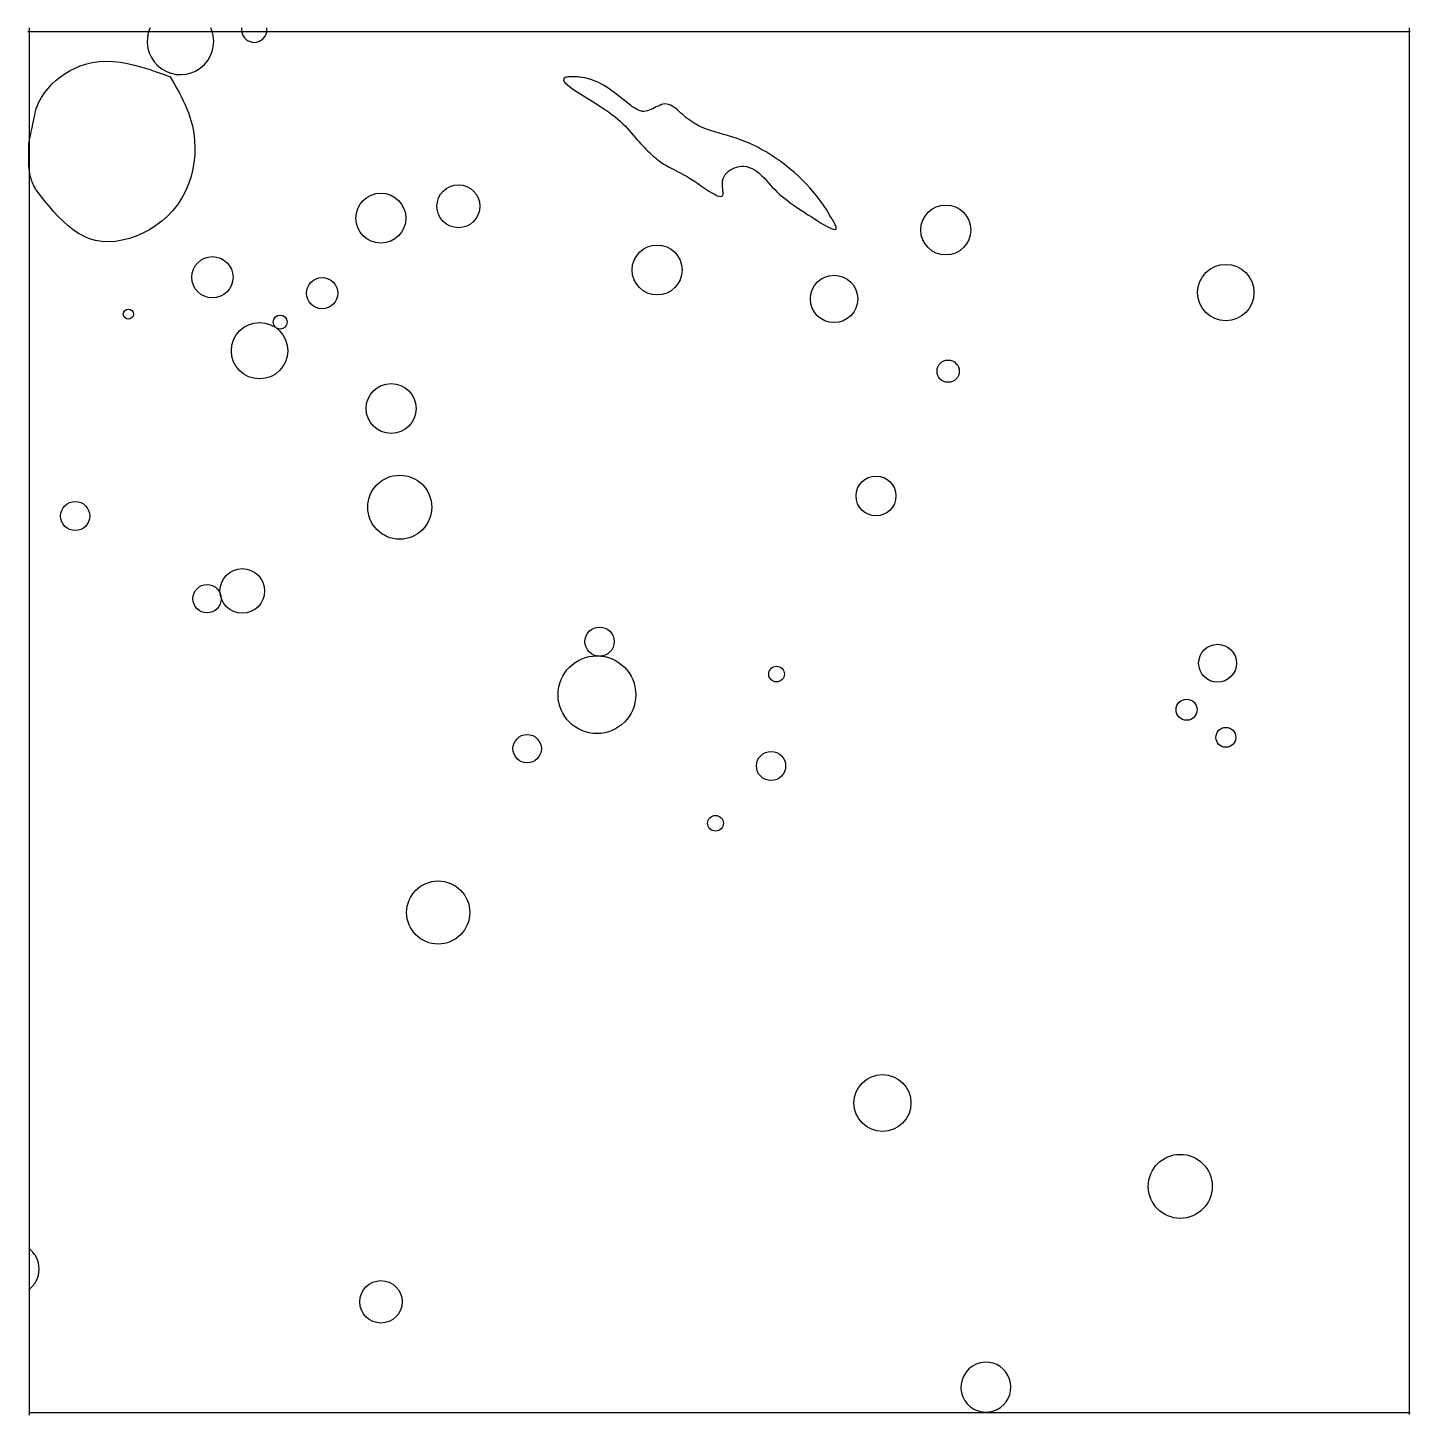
# Model space of a CAD drawing. Extents: x 12.046 to 13.031, y 2.547 to 3.536.
import ezdxf

# ---------------------------------------------------------------- set-up
doc = ezdxf.new("R2010")
doc.units = 0
for name, color, linetype in [('LAYER1', 7, 'CONTINUOUS'), ('LAYER10', 1, 'CONTINUOUS'), ('LAYER12', 5, 'CONTINUOUS')]:
    doc.layers.add(name, color=color, linetype=linetype)

msp = doc.modelspace()

# ---------------------------------------------------------------- linework, layer by layer
at = {"layer": 'LAYER1', "color": 7, "linetype": 'CONTINUOUS'}
msp.add_lwpolyline([(12.6167, 3.4031), (12.6147, 3.4064), (12.6126, 3.4097), (12.6104, 3.4128), (12.608, 3.4159), (12.6056, 3.4189), (12.603, 3.4219), (12.6004, 3.4247), (12.5977, 3.4275), (12.5948, 3.4302), (12.5919, 3.4328), (12.589, 3.4353), (12.5859, 3.4378), (12.5832, 3.4399), (12.5804, 3.4419), (12.5776, 3.4438), (12.5747, 3.4457), (12.5718, 3.4475), (12.5688, 3.4491), (12.5659, 3.4508), (12.5628, 3.4523), (12.5598, 3.4537), (12.5567, 3.455), (12.5535, 3.4562), (12.5504, 3.4573), (12.5474, 3.4583), (12.5443, 3.4592), (12.5413, 3.46), (12.5382, 3.4609), (12.5352, 3.4618), (12.5322, 3.4627), (12.5292, 3.4638), (12.5263, 3.465), (12.5233, 3.4664), (12.5205, 3.468), (12.5177, 3.4698), (12.5149, 3.4719), (12.5136, 3.4729), (12.5124, 3.4741), (12.5111, 3.4752), (12.5099, 3.4763), (12.5086, 3.4774), (12.5074, 3.4784), (12.5061, 3.4794), (12.5049, 3.4802), (12.5036, 3.4808), (12.5023, 3.4813), (12.501, 3.4816), (12.4997, 3.4817), (12.4985, 3.4815), (12.4973, 3.4812), (12.496, 3.4807), (12.4948, 3.4802), (12.4935, 3.4796), (12.4923, 3.4789), (12.491, 3.4783), (12.4897, 3.4777), (12.4885, 3.4772), (12.4872, 3.4768), (12.4859, 3.4765), (12.4847, 3.4764), (12.4838, 3.4764), (12.4829, 3.4766), (12.482, 3.4768), (12.4812, 3.4771), (12.4803, 3.4775), (12.4795, 3.4779), (12.4786, 3.4784), (12.4778, 3.4789), (12.477, 3.4794), (12.4761, 3.48), (12.4753, 3.4806), (12.4745, 3.4812), (12.4717, 3.4834), (12.469, 3.4856), (12.4663, 3.4878), (12.4636, 3.4898), (12.4609, 3.4918), (12.4582, 3.4936), (12.4554, 3.4953), (12.4524, 3.4969), (12.4494, 3.4982), (12.4461, 3.4993), (12.4427, 3.5002), (12.439, 3.5008), (12.438, 3.5009), (12.4371, 3.501), (12.4361, 3.501), (12.4351, 3.5011), (12.4342, 3.5011), (12.4333, 3.5011), (12.4324, 3.5011), (12.4316, 3.501), (12.4308, 3.501), (12.4301, 3.5009), (12.4295, 3.5008), (12.4289, 3.5006), (12.4276, 3.4998), (12.4274, 3.4986), (12.4284, 3.4971), (12.4302, 3.4953), (12.4328, 3.4933), (12.436, 3.4911), (12.4397, 3.4887), (12.4436, 3.4862), (12.4478, 3.4836), (12.4519, 3.481), (12.4558, 3.4785), (12.4595, 3.476), (12.4619, 3.4742), (12.4641, 3.4725), (12.4661, 3.4708), (12.4679, 3.4692), (12.4697, 3.4676), (12.4713, 3.466), (12.4728, 3.4644), (12.4742, 3.4628), (12.4756, 3.4612), (12.4771, 3.4595), (12.4785, 3.4579), (12.48, 3.4562), (12.4811, 3.4549), (12.4823, 3.4536), (12.4835, 3.4523), (12.4848, 3.4509), (12.486, 3.4496), (12.4873, 3.4483), (12.4886, 3.447), (12.49, 3.4458), (12.4913, 3.4446), (12.4926, 3.4435), (12.494, 3.4424), (12.4953, 3.4413), (12.4971, 3.4401), (12.499, 3.4389), (12.5008, 3.4378), (12.5027, 3.4367), (12.5046, 3.4357), (12.5066, 3.4347), (12.5087, 3.4336), (12.5109, 3.4325), (12.5131, 3.4312), (12.5155, 3.4299), (12.518, 3.4284), (12.5207, 3.4267), (12.5228, 3.4252), (12.525, 3.4237), (12.5272, 3.4222), (12.5294, 3.4207), (12.5315, 3.4194), (12.5335, 3.4181), (12.5354, 3.4171), (12.537, 3.4163), (12.5385, 3.4159), (12.5396, 3.4158), (12.5405, 3.4161), (12.541, 3.4169), (12.5411, 3.4175), (12.5411, 3.4181), (12.5411, 3.4188), (12.541, 3.4196), (12.5409, 3.4204), (12.5409, 3.4213), (12.5408, 3.4222), (12.5407, 3.4232), (12.5406, 3.4242), (12.5406, 3.4251), (12.5407, 3.4261), (12.5408, 3.427), (12.5412, 3.4286), (12.5419, 3.4301), (12.5427, 3.4314), (12.5438, 3.4327), (12.545, 3.4338), (12.5463, 3.4347), (12.5478, 3.4355), (12.5493, 3.4362), (12.5509, 3.4367), (12.5525, 3.4371), (12.5541, 3.4373), (12.5557, 3.4373), (12.5578, 3.4371), (12.5598, 3.4365), (12.5618, 3.4357), (12.5636, 3.4347), (12.5654, 3.4335), (12.5671, 3.4321), (12.5687, 3.4306), (12.5703, 3.429), (12.5718, 3.4274), (12.5733, 3.4257), (12.5747, 3.4241), (12.5761, 3.4225), (12.5779, 3.4207), (12.5796, 3.4189), (12.5814, 3.4173), (12.5831, 3.4158), (12.585, 3.4143), (12.5869, 3.4128), (12.5889, 3.4113), (12.5911, 3.4098), (12.5934, 3.4082), (12.5959, 3.4065), (12.5986, 3.4048), (12.6016, 3.4028), (12.6038, 3.4014), (12.606, 3.4), (12.6083, 3.3985), (12.6106, 3.3971), (12.6127, 3.3958), (12.6148, 3.3946), (12.6167, 3.3937), (12.6184, 3.3929), (12.6198, 3.3924), (12.6208, 3.3923), (12.6216, 3.3925), (12.6218, 3.3931), (12.6218, 3.3936), (12.6217, 3.3942), (12.6215, 3.3948), (12.6211, 3.3956), (12.6207, 3.3964), (12.6203, 3.3972), (12.6198, 3.3982), (12.6192, 3.3991), (12.6186, 3.4001), (12.618, 3.4011), (12.6173, 3.4021), (12.6167, 3.4031)], dxfattribs=at)
for centre, radius in [((12.3525, 3.4088), 0.0153), ((12.2973, 3.4004), 0.0178), ((12.6998, 3.3919), 0.0178), ((12.4941, 3.3634), 0.0178), ((12.1772, 3.3582), 0.0147), ((12.8993, 3.3473), 0.0201), ((12.2554, 3.3469), 0.0112), ((12.6202, 3.3428), 0.0169), ((12.1173, 3.332), 0.0036), ((12.2108, 3.3059), 0.0201), ((12.2255, 3.3263), 0.005), ((12.7015, 3.2913), 0.0079), ((12.3045, 3.2647), 0.0178), ((12.3107, 3.1944), 0.0228), ((12.6501, 3.2024), 0.0142), ((12.0794, 3.1881), 0.0104), ((12.1985, 3.1347), 0.0159), ((12.1734, 3.1292), 0.0101), ((12.4531, 3.0986), 0.0104), ((12.8935, 3.0832), 0.0135), ((12.4512, 3.0608), 0.0277), ((12.5792, 3.0755), 0.0056), ((12.8714, 3.0501), 0.0075), ((12.8994, 3.0304), 0.0071), ((12.4015, 3.0223), 0.0101), ((12.5753, 3.01), 0.0104), ((12.5357, 2.9692), 0.0056), ((12.3381, 2.9056), 0.0225), ((12.6547, 2.7699), 0.0203), ((12.8669, 2.7105), 0.0228), ((12.2973, 2.6282), 0.0151)]:
    msp.add_circle(centre, radius, dxfattribs=at)
for centre, radius, start, end in [((12.1544, 3.5263), 0.0237, 155.9898, 9.3243), ((12.1544, 3.5263), 0.0237, 155.9898, 170.6755), ((12.1544, 3.5263), 0.0237, 9.3242, 24.0094), ((12.1544, 3.5263), 0.0237, 9.3242, 24.0094), ((12.207, 3.5347), 0.0091, 172.1245, -149.7527), ((12.207, 3.5347), 0.0091, 172.1245, -30.2434), ((12.207, 3.5347), 0.0091, -30.2443, 7.8738), ((12.207, 3.5347), 0.0091, -30.2443, 7.8738), ((12.0354, 2.6516), 0.0183, 28.1742, 53.2546), ((12.0354, 2.6516), 0.0183, -28.1867, 28.1754), ((12.0354, 2.6516), 0.0183, -53.2534, -28.1867), ((12.7284, 2.5674), 0.0178, 82.7832, -116.7436), ((12.7284, 2.5674), 0.0178, -63.2539, 82.7827), ((12.7284, 2.5674), 0.0178, -116.7433, -63.2532)]:
    msp.add_arc(centre, radius, start, end, dxfattribs=at)
at = {"layer": 'LAYER10', "color": 1, "linetype": 'CONTINUOUS'}
for points in [[(12.0515, 3.4779), (12.0515, 3.4781), (12.0516, 3.4782), (12.0516, 3.4783), (12.0517, 3.4784), (12.0517, 3.4785), (12.0517, 3.4787), (12.0518, 3.4788), (12.0518, 3.4789), (12.0519, 3.479), (12.0519, 3.4791), (12.052, 3.4793), (12.052, 3.4794), (12.0535, 3.4829), (12.0554, 3.4864), (12.0576, 3.4897), (12.0601, 3.4928), (12.0628, 3.4958), (12.0658, 3.4986), (12.069, 3.5011), (12.0723, 3.5034), (12.0758, 3.5055), (12.0793, 3.5073), (12.083, 3.5089), (12.0867, 3.5101), (12.0916, 3.5113), (12.0966, 3.512), (12.1016, 3.5122), (12.1066, 3.512), (12.1116, 3.5114), (12.1167, 3.5105), (12.1217, 3.5094), (12.1268, 3.508), (12.1319, 3.5064), (12.137, 3.5047), (12.1421, 3.5029), (12.1472, 3.5011)], [(12.1472, 3.5011), (12.1488, 3.4982), (12.1504, 3.4954), (12.1519, 3.4926), (12.1535, 3.4898), (12.1549, 3.4869), (12.1563, 3.484), (12.1577, 3.4811), (12.1589, 3.4782), (12.1601, 3.4753), (12.1611, 3.4722), (12.1621, 3.4692), (12.1629, 3.4661), (12.1639, 3.461), (12.1645, 3.4557), (12.1647, 3.4504), (12.1646, 3.4451), (12.164, 3.4397), (12.1631, 3.4344), (12.1618, 3.4292), (12.16, 3.4241), (12.1578, 3.4191), (12.1552, 3.4144), (12.1522, 3.4098), (12.1488, 3.4055), (12.1451, 3.4017), (12.1412, 3.3982), (12.1369, 3.395), (12.1324, 3.3921), (12.1277, 3.3896), (12.1229, 3.3875), (12.118, 3.3858), (12.113, 3.3846), (12.1081, 3.3838), (12.1032, 3.3835), (12.0984, 3.3837), (12.0938, 3.3845), (12.0896, 3.3857), (12.0856, 3.3874), (12.0818, 3.3895), (12.078, 3.392), (12.0745, 3.3948), (12.071, 3.3979), (12.0676, 3.4013), (12.0643, 3.4049), (12.061, 3.4086), (12.0578, 3.4125), (12.0546, 3.4164), (12.0515, 3.4204)], [(12.0463, 3.4533), (12.0469, 3.4562), (12.0475, 3.4591), (12.0481, 3.4619), (12.0487, 3.4646), (12.0492, 3.4672), (12.0497, 3.4695), (12.0502, 3.4717), (12.0506, 3.4736), (12.0509, 3.4752), (12.0512, 3.4765), (12.0514, 3.4774), (12.0515, 3.4779), (12.0515, 3.478), (12.0515, 3.478), (12.0515, 3.478), (12.0515, 3.4781), (12.0515, 3.4781), (12.0515, 3.4781), (12.0515, 3.478), (12.0515, 3.478), (12.0515, 3.478), (12.0515, 3.478), (12.0515, 3.478), (12.0515, 3.4779)], [(12.0463, 3.4529), (12.0463, 3.4529), (12.0463, 3.453), (12.0463, 3.453), (12.0463, 3.453), (12.0463, 3.4531), (12.0463, 3.4531), (12.0463, 3.4531), (12.0463, 3.4532), (12.0463, 3.4532), (12.0463, 3.4533), (12.0463, 3.4533), (12.0463, 3.4533), (12.0463, 3.4536), (12.0463, 3.4538), (12.0463, 3.454), (12.0463, 3.4541), (12.0463, 3.4541), (12.0463, 3.4541), (12.0463, 3.454), (12.0463, 3.4539), (12.0463, 3.4538), (12.0463, 3.4537), (12.0463, 3.4535), (12.0463, 3.4533)], [(12.0463, 3.4533), (12.0463, 3.4533), (12.0463, 3.4533), (12.0463, 3.4533), (12.0463, 3.4533), (12.0463, 3.4533), (12.0463, 3.4533), (12.0463, 3.4533), (12.0463, 3.4533), (12.0463, 3.4533), (12.0463, 3.4533), (12.0463, 3.4533), (12.0463, 3.4533), (12.0463, 3.4533), (12.0463, 3.4533), (12.0463, 3.4533), (12.0463, 3.4533), (12.0463, 3.4533), (12.0463, 3.4533), (12.0463, 3.4533), (12.0463, 3.4533), (12.0463, 3.4533), (12.0463, 3.4533), (12.0463, 3.4533), (12.0463, 3.4533)], [(12.0463, 3.4377), (12.0463, 3.4394), (12.0463, 3.4412), (12.0463, 3.4428), (12.0463, 3.4445), (12.0463, 3.446), (12.0463, 3.4475), (12.0463, 3.4488), (12.0463, 3.45), (12.0463, 3.451), (12.0463, 3.4518), (12.0463, 3.4525), (12.0463, 3.4529), (12.0463, 3.453), (12.0463, 3.453), (12.0463, 3.453), (12.0463, 3.4531), (12.0463, 3.4531), (12.0463, 3.4531), (12.0463, 3.4531), (12.0463, 3.453), (12.0463, 3.453), (12.0463, 3.453), (12.0463, 3.4529), (12.0463, 3.4529)], [(12.0515, 3.4204), (12.0511, 3.4211), (12.0508, 3.4218), (12.0504, 3.4225), (12.0501, 3.4232), (12.0498, 3.4239), (12.0494, 3.4247), (12.0491, 3.4254), (12.0488, 3.4261), (12.0485, 3.4268), (12.0483, 3.4275), (12.048, 3.4283), (12.0478, 3.429), (12.0476, 3.4297), (12.0474, 3.4304), (12.0473, 3.4311), (12.0471, 3.4318), (12.047, 3.4326), (12.0469, 3.4333), (12.0468, 3.434), (12.0467, 3.4347), (12.0466, 3.4355), (12.0465, 3.4362), (12.0464, 3.4369), (12.0463, 3.4377)], [(12.0463, 3.4377), (12.0463, 3.4377), (12.0463, 3.4377), (12.0463, 3.4377), (12.0463, 3.4377), (12.0463, 3.4377), (12.0463, 3.4377), (12.0463, 3.4377), (12.0463, 3.4377), (12.0463, 3.4377), (12.0463, 3.4377), (12.0463, 3.4377), (12.0463, 3.4377), (12.0463, 3.4377), (12.0463, 3.4377), (12.0463, 3.4377), (12.0463, 3.4377), (12.0463, 3.4377), (12.0463, 3.4377), (12.0463, 3.4377), (12.0463, 3.4377), (12.0463, 3.4377), (12.0463, 3.4377), (12.0463, 3.4377), (12.0463, 3.4377)]]:
    msp.add_lwpolyline(points, dxfattribs=at)
at = {"layer": 'LAYER12', "color": 5, "linetype": 'CONTINUOUS'}
for points in [[(12.0463, 3.5331), (12.0456, 3.5331)], [(12.0515, 3.5331), (12.0463, 3.5331)], [(12.0463, 3.5331), (12.0463, 3.5331)], [(12.0465, 3.536), (12.0465, 3.5302)], [(12.0465, 3.5302), (12.0465, 3.5261)], [(13.0265, 3.5331), (12.0515, 3.5331)], [(13.0308, 3.5331), (13.0265, 3.5331)], [(13.0302, 3.5302), (13.0302, 3.536)], [(13.0302, 2.5515), (13.0302, 3.5302)], [(12.0465, 3.5261), (12.0465, 2.5515)], [(12.0465, 2.5515), (12.0465, 2.5516)], [(12.0465, 2.5516), (12.0465, 2.5515)], [(12.0465, 2.5515), (12.0465, 2.5479)], [(13.0302, 2.5479), (13.0302, 2.5515)], [(12.0463, 2.5494), (12.0515, 2.5494)], [(12.0465, 2.5479), (12.0465, 2.5474)], [(12.0515, 2.5494), (13.0308, 2.5494)]]:
    msp.add_lwpolyline(points, dxfattribs=at)

doc.saveas('drawing.dxf')
